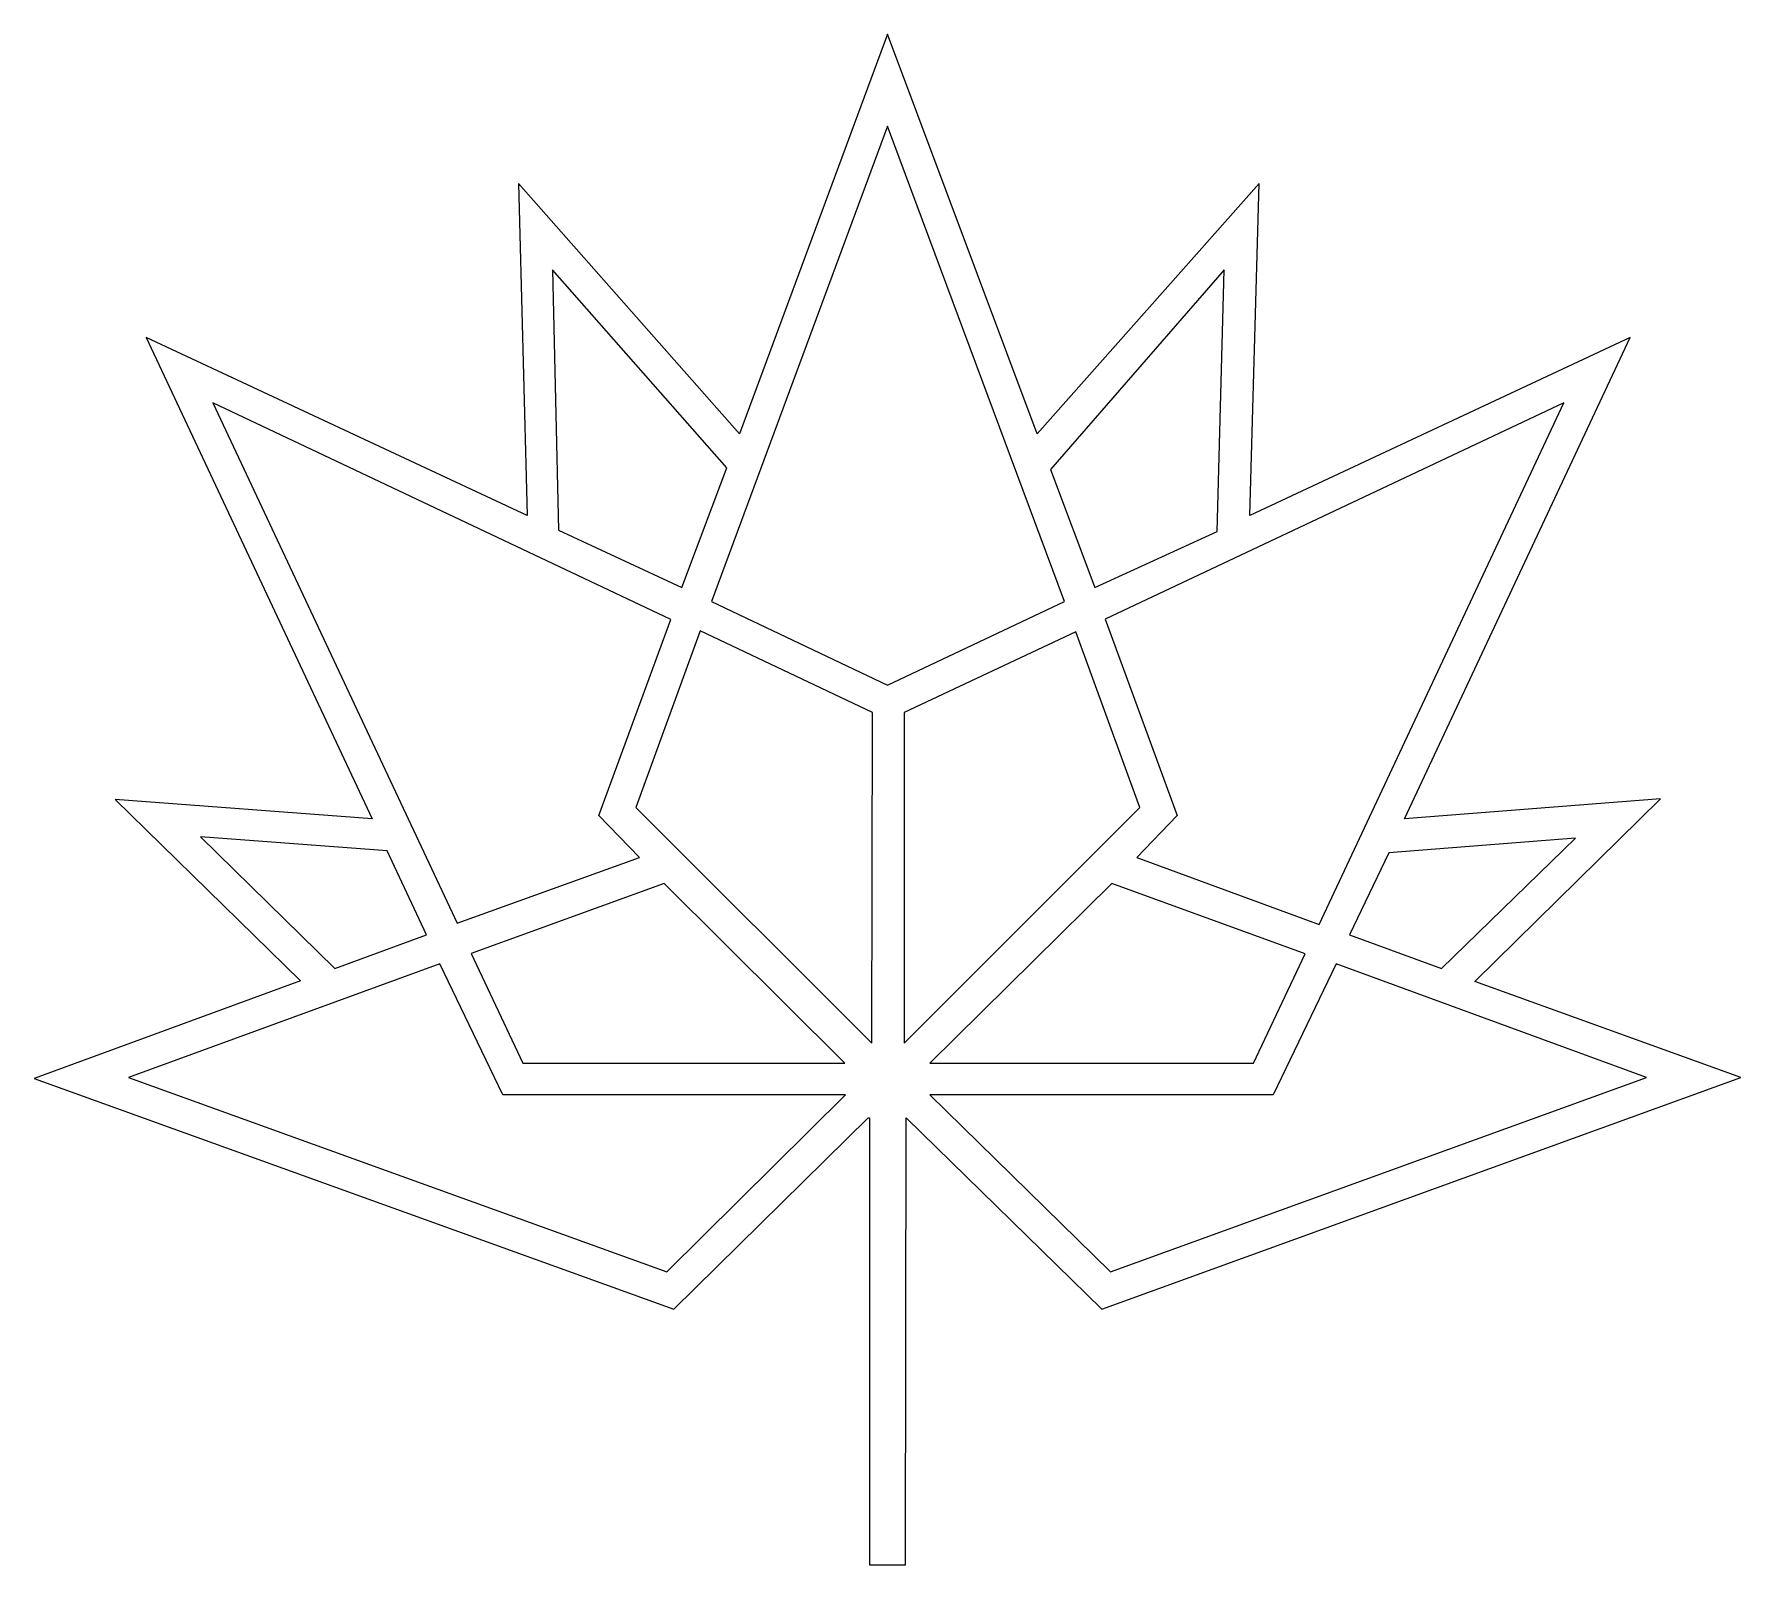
# Model space of a CAD drawing. Header units: millimetres. Extents: x 1 to 1188, y -96 to 969.
import ezdxf

# ---------------------------------------------------------------- set-up
doc = ezdxf.new("R2010")
doc.units = ezdxf.units.MM

msp = doc.modelspace()

# ---------------------------------------------------------------- linework, layer by layer
at = {"color": 7, "linetype": 'Continuous', "lineweight": 15}
for p, q in [((594.5, 969.3), (491.5, 691.3)), ((698.5, 691.3), (594.5, 969.3)), ((594.5, 905.2), (472, 574.6)), ((717.7, 574.6), (594.5, 905.2)), ((337.8, 865.3), (344, 634.3)), ((491.5, 691.3), (337.8, 865.3)), ((853, 865.3), (698.5, 691.3)), ((846.5, 634.3), (853, 865.3)), ((482.7, 667.6), (361.4, 805.4)), ((361.4, 805.4), (365.8, 624.1)), ((828.7, 805.4), (707.8, 666.4)), ((823.7, 623.3), (828.7, 805.4)), ((79, 758.3), (236, 423.3)), ((344, 634.3), (79, 758.3)), ((1111, 758.3), (846.5, 634.3)), ((954, 423.3), (1111, 758.3)), ((443.9, 562), (125.4, 712.8)), ((125.4, 712.8), (295.2, 350.8)), ((1064.8, 712.8), (745.9, 562.3)), ((894.7, 349.9), (1064.8, 712.8)), ((451.4, 584.2), (482.7, 667.6)), ((707.8, 666.4), (738.6, 584.2)), ((365.8, 624.1), (451.4, 584.2)), ((738.6, 584.2), (823.7, 623.3)), ((472, 574.6), (594.5, 516.4)), ((594.5, 516.4), (717.7, 574.6)), ((393.7, 425.6), (443.9, 562)), ((745.9, 562.3), (796, 425.6)), ((464.2, 554.1), (419.4, 431.2)), ((584, 497.4), (464.2, 554.1)), ((725.4, 553.4), (606, 497.4)), ((770.1, 431.2), (725.4, 553.4)), ((583.6, 267.3), (584, 497.4)), ((606, 497.4), (606, 267.3)), ((57.3, 436.9), (186.3, 310.7)), ((236, 423.3), (57.3, 436.9)), ((419.4, 431.2), (583.6, 267.3)), ((606, 267.3), (770.1, 431.2)), ((1132, 437.3), (954, 423.3)), ((1002.9, 310.3), (1132, 437.3)), ((422.1, 396.4), (393.7, 425.6)), ((796, 425.6), (767.9, 396.4)), ((246.6, 401), (116.8, 410.9)), ((116.8, 410.9), (210.1, 319.3)), ((1073.1, 410), (943.1, 399.8)), ((979.9, 319.3), (1073.1, 410)), ((273.9, 342.7), (246.6, 401)), ((295.2, 350.8), (422.1, 396.4)), ((767.9, 396.4), (894.7, 349.9)), ((943.1, 399.8), (915.8, 342.7)), ((439.2, 378.3), (304.9, 329.6)), ((564.9, 253.4), (439.2, 378.3)), ((750.5, 378.4), (624, 253.4)), ((885, 329.4), (750.5, 378.4)), ((210.1, 319.3), (273.9, 342.7)), ((915.8, 342.7), (979.9, 319.3)), ((283.1, 322.6), (66.7, 243.3)), ((327, 231.4), (283.1, 322.6)), ((304.9, 329.6), (340.9, 253.4)), ((849, 253.4), (885, 329.4)), ((906.5, 322.6), (862.8, 231.4)), ((1122.3, 243.3), (906.5, 322.6)), ((186.3, 310.7), (1, 242.8)), ((1188, 243.3), (1002.9, 310.3)), ((340.9, 253.4), (564.9, 253.4)), ((624, 253.4), (849, 253.4)), ((1, 242.8), (445.9, 82.3)), ((66.7, 243.3), (441, 108.3)), ((743.6, 82.3), (1188, 243.3)), ((749.5, 108.3), (1122.3, 243.3)), ((565.2, 231.4), (327, 231.4)), ((441, 108.3), (565.2, 231.4)), ((624, 231.4), (749.5, 108.3)), ((862.8, 231.4), (624, 231.4)), ((445.9, 82.3), (581, 215.3)), ((581, 215.3), (582, 215.3)), ((582, 215.3), (582, -95.7)), ((607, -95.7), (607.5, 215.3)), ((607.5, 215.3), (743.6, 82.3)), ((582, -95.7), (607, -95.7))]:
    msp.add_line(p, q, dxfattribs=at)

doc.saveas('drawing.dxf')
